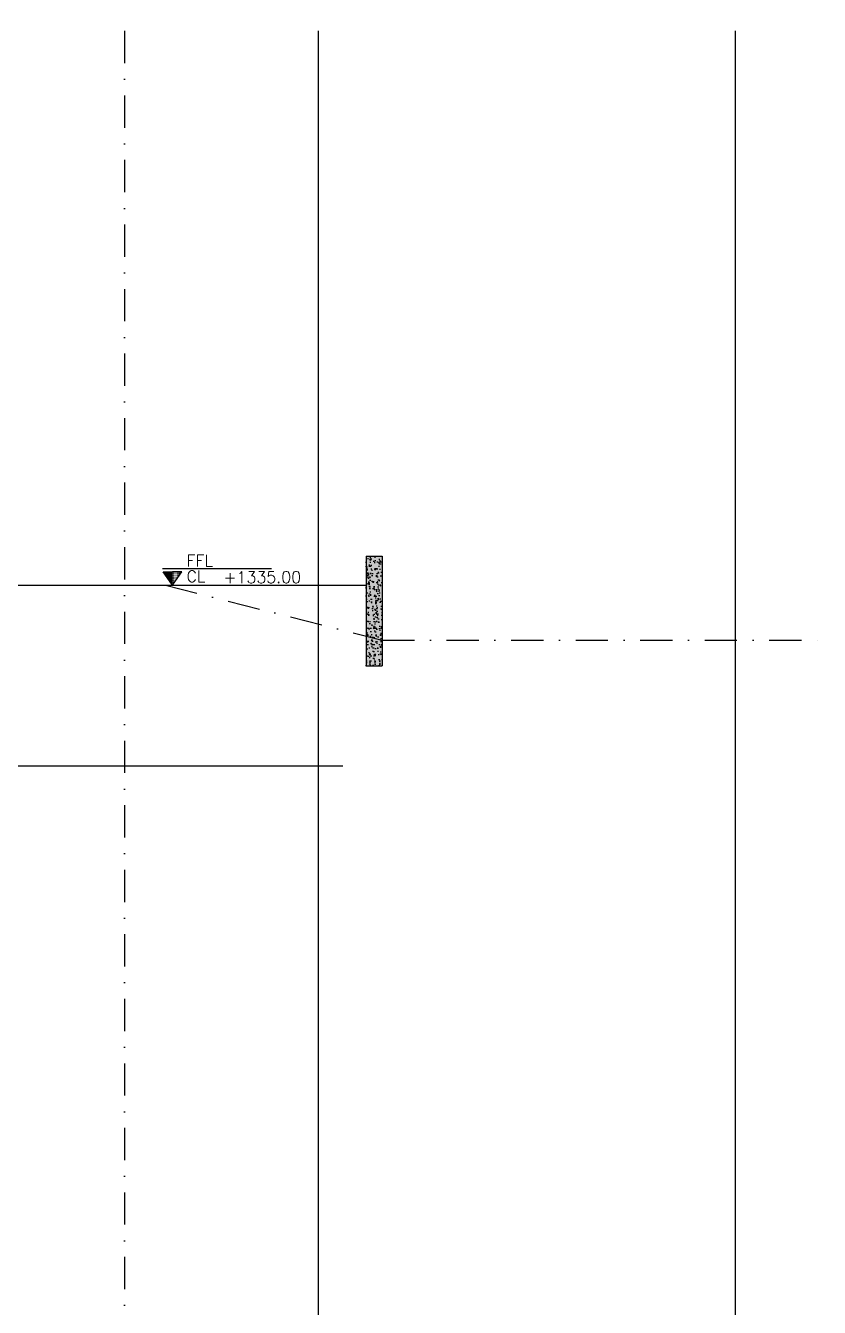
# Model space of a CAD drawing. Header units: centimetres. Extents: x 96271 to 179142, y 9855 to 112216.
# Drawn here: x 147795 to 149026, y 16233 to 18221 of the extents above; entities that cross this region are included whole.
import ezdxf

# ---------------------------------------------------------------- set-up
doc = ezdxf.new("R2010")
doc.units = ezdxf.units.CM
doc.header["$LTSCALE"] = 100
doc.header["$MEASUREMENT"] = 0
doc.linetypes.add('DASHDOT', pattern=[1, 0.5, -0.25, 0, -0.25])
doc.layers.get('0').update_dxf_attribs({"linetype": 'CONTINUOUS'})
for name, color, linetype in [('A-Otln-Lot Limit', 4, 'CONTINUOUS'), ('A-Patt-Strcr', 8, 'CONTINUOUS'), ('A-Sect-Mcut-Earth', 54, 'CONTINUOUS'), ('A-Setback', 3, 'DASHDOT'), ('A-Wall-Strctr', 6, 'CONTINUOUS')]:
    doc.layers.add(name, color=color, linetype=linetype)
doc.styles.add('ROMAND', font='romand.shx', dxfattribs={"height": 10})

# ---------------------------------------------------------------- blocks, each defined once
blk = doc.blocks.new('FFL-CL-SECTION')
at = {"ltscale": 111}
h = blk.add_hatch(dxfattribs=at)
h.set_pattern_fill('ACAD_ISO07W100', color=232, scale=2, style=0)
h.set_pattern_definition([(7e-15, (-164148.149, 25605.833), (0, 10), [1, -6])])
h.paths.add_polyline_path([(-1579, 487), (-1724, 487), (-1579, 278)])
h = blk.add_hatch(dxfattribs=at)
h.set_pattern_fill('ACAD_ISO07W100', color=232, scale=2, style=0)
h.set_pattern_definition([(180, (160989.661, 25605.833), (0, 10), [1, -6])])
h.paths.add_polyline_path([(-1579, 487), (-1435, 487), (-1579, 278)])
at = {"color": 7, "ltscale": 111}
for p, q in [((-44, 533), (-1735, 533)), ((-1579, 278), (-1724, 487)), ((-1724, 487), (-1579, 487)), ((-1579, 278), (-1435, 487)), ((-1435, 487), (-1579, 487))]:
    blk.add_line(p, q, dxfattribs=at)
at = {"color": 111, "ltscale": 111, "style": 'ROMAND'}
for s, p in [('FFL', (-1361, 570)), ('CL', (-1361, 327))]:
    blk.add_text(s, height=180, dxfattribs=at).set_placement(p)
for tag, p in [('FFL', (-778, 571)), ('CL', (-787, 313))]:
    blk.add_attdef(tag, p, '', height=180, dxfattribs=at)

msp = doc.modelspace()

# ---------------------------------------------------------------- hatches: boundary and pattern name
at = {"layer": 'A-Patt-Strcr'}
h = msp.add_hatch(dxfattribs=at)
h.set_pattern_fill('AR-CONC', color=256, scale=2, angle=90)
h.set_pattern_definition([(140, (149598.393, 87124.047), (1.2550427, 14.3452037), [1.5, -16.5]), (85, (149598.393, 87124.047), (-15.0438427, -2.7750267), [1.2, -13.2]), (190.451444, (149598.498, 87125.242), (-13.7887998, 11.570177), [1.2748038, -14.0228422]), (136.1842, (149594.393, 87124.047), (3.3103856, 21.3448266), [2.25, -24.75]), (186.635635, (149594.67, 87125.826), (-19.482372, 18.693239), [1.912207, -21.034275]), (81.184164, (149594.393, 87124.047), (-19.482372, 18.693239), [1.8, -19.8]), (111, (149595.393, 87126.047), (8.0523778, 11.938141), [1.5, -16.5]), (56, (149595.393, 87126.047), (-14.503001, 4.8663066), [1.2, -13.2]), (161.451445, (149596.064, 87127.042), (-6.450623, 16.8044475), [1.2748038, -14.0228422]), (127.5, (149598.393, 87124.047), (-6.65787708, 0.2431971), [0, -13.04, 0, -13.4, 0, -13.25]), (97.5, (149598.393, 87124.047), (-7.88823424, 5.26139075), [0, -7.64, 0, -12.74, 0, -5.05]), (57.5, (149598.393, 87119.587), (0.45109743, 10.67644872), [0, -5, 0, -15.6, 0, -20.7]), (47.5, (149598.393, 87117.587), (-2.0020996, 11.6637234), [0, -6.5, 0, -10.36, 0, -14.7])])
h.paths.add_polyline_path([(147677.359, 17437.769), (147652.359, 17437.769), (147652.359, 17407.769), (147652.359, 16732.769), (146492.359, 16732.769), (146492.359, 17087.769), (147232.359, 17087.769), (147232.359, 17112.769), (146467.359, 17112.769), (146467.359, 16342.769), (147002.355, 16342.769), (147002.355, 16672.769), (147677.359, 16672.769)])
h.paths.add_polyline_path([(146977.355, 16382.769), (146492.359, 16382.769), (146492.359, 16707.769), (146977.355, 16707.769)], flags=16)
h.paths.add_polyline_path([(146467.359, 16972.769), (145569.359, 16976.269), (145569.359, 17116.269), (145542.359, 17112.769), (145542.359, 16947.769), (146467.359, 16947.769)])
h.paths.add_polyline_path([(144801.182, 16847.769), (144781.182, 16847.769), (144781.182, 16697.769), (144801.182, 16697.769)])
h.paths.add_polyline_path([(147352.359, 17396.207), (147232.359, 17396.207), (147232.359, 17407.769), (146292.359, 17407.769), (146292.359, 17427.769), (146267.359, 17427.769), (146267.359, 17382.769), (147222.359, 17382.769), (147222.359, 17376.207), (147352.359, 17376.207)])
h.paths.add_polyline_path([(147232.359, 17717.769), (146559.359, 17717.769), (146559.359, 17737.769), (146539.359, 17737.769), (146539.359, 17697.769), (147232.359, 17697.769)])
h.paths.add_polyline_path([(147232.359, 18012.769), (147222.359, 18012.769), (147222.359, 17992.769), (146559.359, 17992.769), (146559.359, 18007.769), (146539.359, 18007.769), (146539.359, 17972.769), (147232.359, 17972.769)])
h.paths.add_polyline_path([(147332.359, 18342.769), (147022.359, 18342.769), (146692.359, 18092.769), (146682.359, 18092.769), (146682.359, 18112.769), (146667.359, 18112.769), (146667.359, 17992.769), (146682.359, 17992.769), (146682.359, 18060.102), (147029.079, 18322.769), (147325.473, 18322.769), (147662.359, 18059.577), (147662.359, 17992.769), (147652.359, 17992.769), (147652.359, 17972.769), (147677.359, 17972.769), (147677.359, 18112.769), (147662.359, 18112.769), (147662.359, 18092.769), (147652.359, 18092.769)])
h.paths.add_polyline_path([(148348.099, 17397.769), (148323.099, 17397.769), (148323.099, 17227.769), (148348.099, 17227.769)])
h = msp.add_hatch(dxfattribs=at)
h.set_pattern_fill('AR-CONC', color=256, scale=2, angle=90)
h.set_pattern_definition([(140, (149598.393, 77064.047), (1.2550427, 14.3452037), [1.5, -16.5]), (85, (149598.393, 77064.047), (-15.0438427, -2.7750267), [1.2, -13.2]), (190.451444, (149598.498, 77065.242), (-13.7887998, 11.570177), [1.274804, -14.0228422]), (136.1842, (149594.393, 77064.047), (3.3103856, 21.3448266), [2.25, -24.75]), (186.635635, (149594.67, 77065.826), (-19.482372, 18.693239), [1.912207, -21.034275]), (81.184164, (149594.393, 77064.047), (-19.482372, 18.693239), [1.8, -19.8]), (111, (149595.393, 77066.047), (8.0523778, 11.938141), [1.5, -16.5]), (56, (149595.393, 77066.047), (-14.503001, 4.8663066), [1.2, -13.2]), (161.451445, (149596.064, 77067.042), (-6.450623, 16.8044475), [1.2748038, -14.0228422]), (127.5, (149598.393, 77064.047), (-6.65787708, 0.2431971), [0, -13.04, 0, -13.4, 0, -13.25]), (97.5, (149598.393, 77064.047), (-7.8882342, 5.26139075), [0, -7.64, 0, -12.74, 0, -5.05]), (57.5, (149598.393, 77059.587), (0.45109743, 10.6764487), [0, -5, 0, -15.6, 0, -20.7]), (47.5, (149598.393, 77057.587), (-2.0020996, 11.6637234), [0, -6.5, 0, -10.36, 0, -14.7])])
h.paths.add_polyline_path([(148323.099, 17227.769), (148348.099, 17227.769), (148348.099, 17397.769), (148323.099, 17397.769)])

# ---------------------------------------------------------------- linework, layer by layer
at = {"layer": 'A-Otln-Lot Limit'}
for p, q in [((148248.649, 18212.769), (148248.649, 15812.769)), ((148895.9, 18212.769), (148895.9, 15812.769))]:
    msp.add_line(p, q, dxfattribs=at)
at = {"layer": 'A-Patt-Strcr'}
msp.add_lwpolyline([(145452.359, 17112.769), (145452.359, 16867.769), (146377.359, 16867.769), (146377.359, 16332.769), (147092.355, 16332.769), (147092.355, 16662.769), (147767.359, 16662.769), (147767.359, 17072.769), (148286.917, 17072.769)], dxfattribs=at)
at = {"layer": 'A-Sect-Mcut-Earth'}
msp.add_line((147677.359, 17352.769), (148323.099, 17352.769), dxfattribs=at)
at = {"layer": 'A-Sect-Mcut-Earth', "linetype": 'DASHDOT'}
msp.add_lwpolyline([(140508.235, 15892.769), (142478.002, 16237.769), (143398.458, 16337.769), (143437.384, 16337.769), (143804.002, 16497.769), (143838.521, 16497.769), (144049.131, 16507.769), (144082.889, 16507.769), (144300.878, 16592.769), (144334.066, 16592.769), (144566.504, 16672.769), (144598.128, 16672.769), (145003.175, 16797.769), (145033.694, 16797.769), (145192.91, 16882.769), (145223.727, 16882.769), (146026.757, 17182.769), (146056.597, 17182.769), (146244.808, 17252.769), (146917.173, 17352.769), (148012.109, 17352.769), (148348.099, 17267.769), (149026.438, 17267.769)], dxfattribs=at)
at = {"layer": 'A-Setback'}
msp.add_line((147948.646, 18212.769), (147948.646, 15812.769), dxfattribs=at)
at = {"layer": 'A-Wall-Strctr'}
for p, q in [((148323.099, 17397.769), (148323.099, 17227.769)), ((148323.099, 17397.769), (148348.099, 17397.769)), ((148348.099, 17397.769), (148348.099, 17227.769)), ((148323.099, 17227.769), (148348.099, 17227.769))]:
    msp.add_line(p, q, dxfattribs=at)

# ---------------------------------------------------------------- block references
ref = msp.add_blockref('FFL-CL-SECTION', (148180.777, 17324.99), dxfattribs=dict(xscale=0.1, yscale=0.1, zscale=0.1))
ref.add_attrib('CL', '+1335.00', (148102.124, 17356.272), dxfattribs={"color": 111, "ltscale": 111, "height": 18, "style": 'ROMAND'})

doc.saveas('drawing.dxf')
